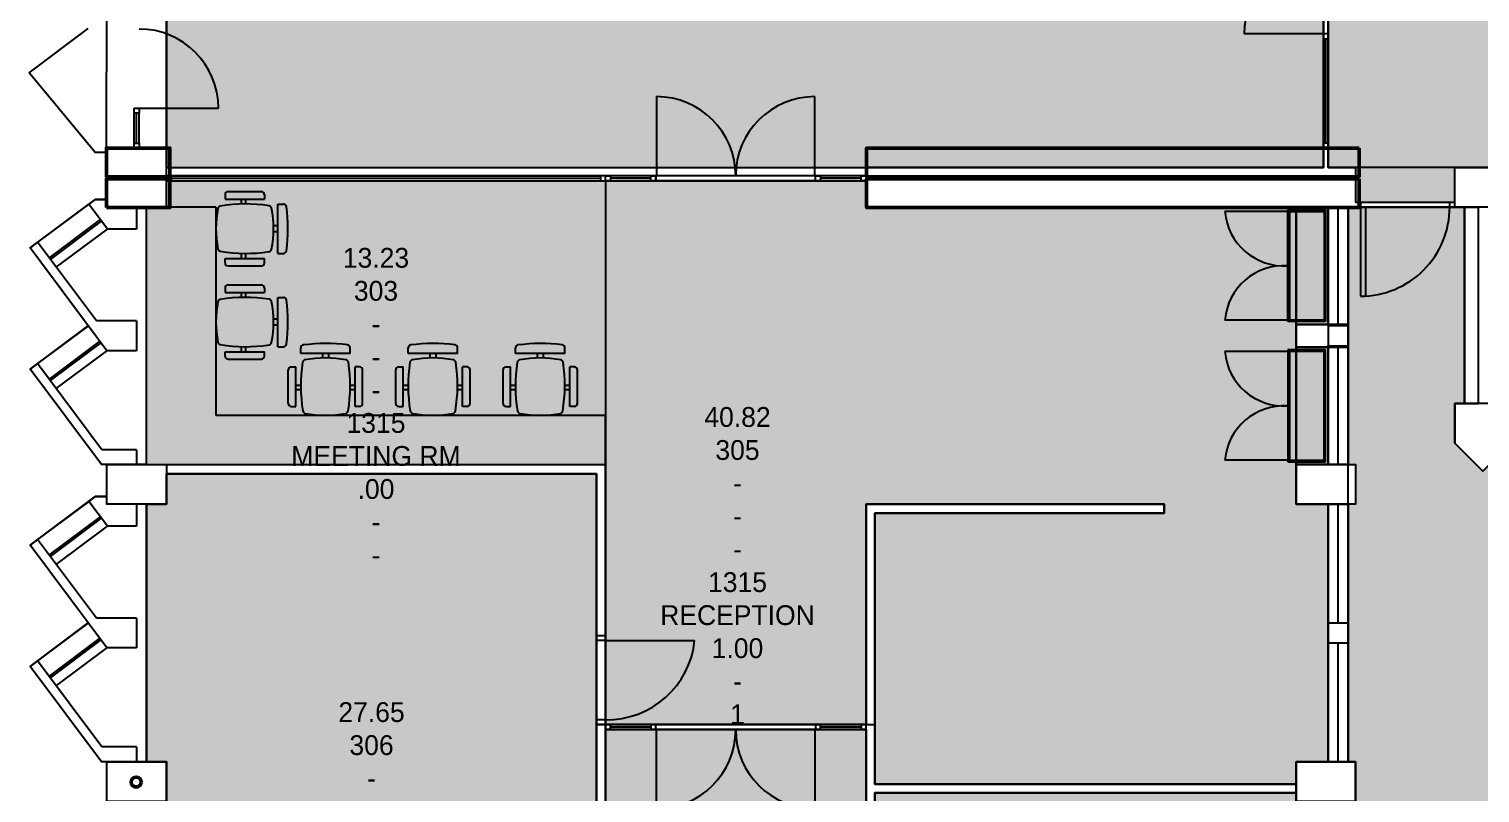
# Model space of a CAD drawing. Header units: millimetres. Extents: x -48614 to 110435, y -11020 to 74943.
# Drawn here: x -48614 to -33973, y 30666 to 38378 of the extents above; entities that cross this region are included whole.
import ezdxf

# ---------------------------------------------------------------- set-up
doc = ezdxf.new("R2010")
doc.units = ezdxf.units.MM
for name, color, linetype in [('BRICK_WALLS_P4', 1, 'Continuous'), ('COLUMNS_P5', 5, 'Continuous'), ('DR', 8, 'Continuous'), ('FURNITURE', 40, 'Continuous'), ('GROS$', 1, 'Continuous'), ('HL-TMP', 7, 'Continuous'), ('RM$', 5, 'Continuous'), ('RM$TXT', 5, 'Continuous'), ('SHOPFITTING', 4, 'Continuous'), ('WA', 6, 'Continuous'), ('WA_EXT', 7, 'Continuous'), ('WN', 4, 'Continuous')]:
    doc.layers.add(name, color=color, linetype=linetype)

msp = doc.modelspace()

# ---------------------------------------------------------------- hatches: boundary and pattern name
at = {"layer": 'HL-TMP', "true_color": 0x666666}
h = msp.add_hatch(color=251, dxfattribs=at)
h.paths.add_polyline_path([(-42888, 12736), (-47228, 12736), (-47228, 12581), (-47428, 12581), (-47428, 9981), (-42888, 9981)], flags=0)
h.paths.add_polyline_path([(-42888, 9266), (-42888, 9871), (-47228, 9871), (-47228, 9581), (-47428, 9581), (-47428, 6981), (-47228, 6981), (-47228, 6831), (-42888, 6831)], flags=0)
h.paths.add_polyline_path([(-5258, 3071), (-8418, 3071), (-8418, -2874), (-5258, -2874)], flags=0)
h.paths.add_polyline_path([(6362, 3071), (3202, 3071), (3202, -2859), (6362, -2859)], flags=0)
h.paths.add_polyline_path([(31772, 9581), (31747, 9581), (30172, 9581), (24672, 9581), (24672, 7598), (24838, 7198), (25639, 6397), (26039, 6231), (30405, 6231), (30805, 6397), (31607, 7198), (31772, 7598)], flags=0)
h.paths.add_polyline_path([(31772, 43464), (31607, 43864), (30805, 44665), (30405, 44831), (26039, 44831), (25639, 44665), (24838, 43864), (24672, 43464), (24672, 41481), (26272, 41481), (31772, 41481)], flags=0)
h.paths.add_polyline_path([(-26728, 43464), (-26893, 43864), (-27695, 44665), (-28095, 44831), (-32461, 44831), (-32861, 44665), (-33662, 43864), (-33828, 43464), (-33828, 41081), (-32228, 41081), (-32228, 41481), (-26728, 41481)], flags=0)
h.paths.add_polyline_path([(-26728, 9581), (-33828, 9581), (-33828, 7598), (-33662, 7198), (-32861, 6397), (-32461, 6231), (-28095, 6231), (-27695, 6397), (-26893, 7198), (-26728, 7598)], flags=0)
h.paths.add_polyline_path([(79131, 39384), (73720, 42522), (73018, 41311), (72967, 41224), (74182, 40520), (74682, 40230), (74682, 36332), (72967, 35337), (73720, 34040), (79131, 37177), (79774, 38281)], flags=0)
h.paths.add_polyline_path([(-3017, 35830), (-7028, 35146), (-7028, 32215), (-2628, 31465), (-2628, 32864), (-5578, 33367), (-5578, 33995), (-2785, 34471)], flags=0)
h.paths.add_polyline_path([(4972, 35146), (572, 35896), (572, 34498), (3522, 33995), (3522, 33367), (730, 32891), (962, 31532), (4972, 32215)], flags=0)
h.paths.add_polyline_path([(-21428, 30826), (-17703, 30826), (-17703, 30736), (-17675, 30736), (-17675, 27736), (-14934, 27736), (-14928, 27736), (-14928, 27581), (-14673, 27581), (-14673, 24981), (-14928, 24981), (-14928, 24581), (-14673, 24581), (-14673, 21981), (-14928, 21981), (-14928, 21581), (-14673, 21581), (-14673, 18981), (-14928, 18981), (-14928, 18581), (-14673, 18581), (-14673, 15981), (-14928, 15981), (-14928, 15581), (-14673, 15581), (-14673, 12981), (-14928, 12981), (-14928, 12803), (-19273, 12803), (-19273, 12826), (-21428, 12826)], flags=0)
h.paths.add_polyline_path([(12562, 46981), (12172, 46981), (12172, 47581), (12562, 47581), (12562, 49351), (8647, 49351), (8647, 41191), (12272, 41191), (12272, 41681), (12562, 41681)], flags=0)
h.paths.add_polyline_path([(322, 3071), (-2378, 3071), (-2378, 841), (-2378, -1759), (-2378, -3054), (322, -3054), (322, -359)], flags=0)
h.paths.add_polyline_path([(18437, 53689), (18437, 54756), (18437, 55796), (18322, 55796), (17237, 55796), (17237, 51839), (18437, 51839)], flags=0)
h.paths.add_polyline_path([(35012, 45726), (33772, 45726), (33772, 45581), (33473, 45581), (33473, 42981), (33772, 42981), (33772, 42581), (33527, 42581), (33527, 41481), (33772, 41481), (33772, 41191), (36562, 41191), (36562, 43301), (35012, 43301)], flags=0)
h.paths.add_polyline_path([(-35553, 41081), (-38828, 41081), (-40278, 41081), (-40278, 42031), (-40278, 43133), (-40278, 44404), (-40278, 47416), (-40278, 50416), (-40278, 53416), (-40278, 54836), (-40228, 54836), (-40228, 59416), (-40228, 63266), (-40228, 65226), (-42828, 65226), (-42828, 64931), (-42828, 62416), (-42828, 54836), (-42778, 54836), (-42778, 41451), (-42778, 41226), (-47428, 41226), (-47428, 39981), (-47228, 39981), (-47228, 36981), (-35553, 36981)], flags=0)
h.paths.add_polyline_path([(-26553, 41081), (-26728, 41081), (-32228, 41081), (-33828, 41081), (-34228, 41081), (-35503, 41081), (-35503, 36981), (-35228, 36981), (-35228, 36631), (-34228, 36631), (-34228, 36981), (-33828, 36981), (-33828, 36691), (-30578, 36691), (-30578, 36981), (-29978, 36981), (-29978, 36691), (-29366, 36691), (-26728, 36691), (-26728, 36981), (-26553, 36981)], flags=0)
h.paths.add_polyline_path([(24447, 41081), (24272, 41081), (23172, 41081), (18437, 41081), (18437, 41081), (17237, 41081), (10222, 41081), (1917, 41081), (-3973, 41081), (-6973, 41081), (-14728, 41081), (-14728, 46981), (-14828, 46981), (-14828, 47581), (-14728, 47581), (-14728, 52981), (-14828, 52981), (-14828, 53581), (-14728, 53581), (-14728, 57581), (-23328, 57581), (-23328, 56196), (-24428, 56196), (-24828, 56196), (-24828, 41081), (-25228, 41081), (-26328, 41081), (-26503, 41081), (-26503, 36981), (-24628, 36981), (-24628, 36883), (-16857, 36883), (-16857, 30826), (-16403, 30826), (-16403, 30736), (-17585, 30736), (-17585, 27916), (-17585, 27826), (-14928, 27826), (-14928, 27981), (-14328, 27981), (-14328, 30581), (-14928, 30581), (-14928, 30981), (-14328, 30981), (-14328, 33581), (-14928, 33581), (-14928, 33981), (-14328, 33981), (-14328, 36581), (-14928, 36581), (-14928, 36981), (-14728, 36981), (-14728, 37181), (-14328, 37181), (-14328, 36581), (-11728, 36581), (-11728, 37181), (-11328, 37181), (-11328, 36581), (-8728, 36581), (-8728, 37181), (-8328, 37181), (-8328, 36931), (-8150, 36931), (-8000, 36696), (-6057, 36696), (-5907, 36931), (-5728, 36931), (-5728, 37181), (-5328, 37181), (-5328, 36931), (-5150, 36931), (-5000, 36696), (-3057, 36696), (-2907, 36931), (-2728, 36931), (-2728, 37181), (-2328, 37181), (272, 37181), (672, 37181), (672, 36931), (852, 36931), (1002, 36696), (2945, 36696), (3095, 36931), (3272, 36931), (3272, 37181), (3672, 37181), (3672, 36931), (3852, 36931), (4002, 36696), (5945, 36696), (6095, 36931), (6272, 36931), (6272, 37181), (12272, 37181), (12672, 37181), (12672, 36981), (12872, 36981), (12872, 33836), (15532, 33836), (16377, 33836), (16377, 36981), (24447, 36981)], flags=0)
h.paths.add_polyline_path([(18437, 51557), (18437, 51749), (17237, 51749), (17237, 51731), (16637, 51731), (16637, 48231), (17237, 48231), (17237, 43683), (17237, 43683), (17237, 41081), (18437, 41081), (18437, 41680), (18437, 47456)], flags=0)
h.paths.add_polyline_path([(45417, 39581), (45172, 39581), (45172, 39726), (40672, 39726), (40672, 41081), (38172, 41081), (38062, 41081), (33772, 41081), (33172, 41081), (31772, 41081), (30172, 41081), (26272, 41081), (24497, 41081), (24497, 36981), (24672, 36981), (24672, 36691), (27922, 36691), (27922, 36981), (28522, 36981), (28522, 36691), (30734, 36691), (31772, 36691), (31772, 36981), (32172, 36981), (32172, 36836), (33172, 36836), (33172, 36981), (38172, 36981), (43472, 36981), (45172, 36981), (45172, 37431), (45417, 37431)], flags=0)
h.paths.add_polyline_path([(40672, 62416), (40672, 65226), (40225, 65226), (38172, 65226), (38172, 63616), (38172, 60616), (38172, 57616), (38172, 54616), (38172, 45254), (38172, 43983), (38172, 42481), (38172, 41191), (40672, 41191), (40672, 41416), (40672, 44416), (40672, 47416), (40672, 50416), (40672, 56416), (40672, 59416)], flags=0)
h.paths.add_polyline_path([(57087, 42327), (57087, 42377), (55725, 42377), (55725, 42327), (55725, 40877), (57087, 40877)], flags=0)
h.paths.add_polyline_path([(57087, 35685), (55725, 35685), (55725, 35635), (55725, 34185), (57087, 34185)], flags=0)
h.paths.add_polyline_path([(40672, 11416), (40672, 29416), (40672, 32446), (40672, 36871), (38172, 36871), (38172, 36346), (38172, 33646), (38172, 27616), (38172, 21616), (38172, 18616), (38172, 15616), (38172, 12581), (32172, 12581), (32037, 12581), (32037, 12509), (32037, 10061), (32037, 9981), (32172, 9981), (38172, 9981), (38172, 6188), (38172, 836), (38997, 836), (40672, 836)], flags=0)
h.paths.add_polyline_path([(22772, 9931), (21852, 9931), (21852, 9561), (21672, 9561), (21672, 9381), (21492, 9381), (21492, 8561), (22772, 8561)], flags=0)
h.paths.add_polyline_path([(17102, 4031), (16122, 4031), (16122, 3196), (17102, 3196)], flags=0)
h.paths.add_polyline_path([(-26553, 12581), (-26728, 12581), (-26728, 12581), (-26728, 12581), (-28493, 12581), (-29110, 13198), (-30245, 13198), (-30245, 13198), (-31445, 13198), (-32063, 12581), (-32836, 12581), (-33698, 12581), (-35503, 12581), (-35503, 9981), (-35178, 9981), (-35178, 9981), (-33828, 9981), (-26553, 9981)], flags=0)
h.paths.add_polyline_path([(-34048, 15698), (-35228, 15698), (-35228, 15581), (-35303, 15581), (-35303, 14166), (-35303, 12981), (-34048, 12981)], flags=0)
h.paths.add_polyline_path([(-40168, 29107), (-40168, 31306), (-42798, 31306), (-42798, 28747), (-42798, 25881), (-42798, 23396), (-42798, 21710), (-42798, 18889), (-42288, 18889), (-42288, 16231), (-42288, 12794), (-40168, 12794), (-40168, 12826), (-40168, 15891), (-38714, 15891), (-38714, 16791), (-38935, 16791), (-40168, 16791), (-40168, 20788)], flags=0)
h.paths.add_polyline_path([(4694, -4072), (3582, -4072), (3582, -5174), (4693, -5174)], flags=0)
h.paths.add_polyline_path([(31852, 12581), (31747, 12581), (31747, 12756), (30117, 12756), (30117, 12581), (30007, 12581), (29626, 12984), (29314, 13315), (29232, 13401), (27332, 13401), (27212, 13401), (26819, 12984), (26437, 12581), (26327, 12581), (26327, 12756), (24697, 12756), (24697, 12581), (24537, 12581), (24537, 9981), (24697, 9981), (30172, 9981), (30172, 9581), (31747, 9581), (31747, 9981), (31852, 9981)], flags=0)
h.paths.add_polyline_path([(42572, 73381), (42372, 73381), (42372, 74331), (38172, 74331), (38172, 65336), (40225, 65336), (40772, 65336), (40772, 65631), (41172, 65631), (41172, 65331), (42322, 65331), (42322, 66281), (42522, 66281), (42522, 67281), (42372, 67281), (42372, 67881), (42522, 67881), (42522, 71781), (42372, 71781), (42372, 72037), (39851, 72037), (39851, 70504), (40788, 70504), (40788, 70474), (40788, 67281), (39826, 67281), (39826, 71615), (39827, 72062), (42372, 72062), (42372, 72381), (42572, 72381)], flags=0)
h.paths.add_polyline_path([(22572, 26446), (21487, 26446), (21487, 25512), (21487, 25476), (22572, 25476)], flags=0)
h.paths.add_polyline_path([(-37518, 16791), (-38624, 16791), (-38624, 15891), (-37518, 15891)], flags=0)
h.paths.add_polyline_path([(-2583, -3094), (-5038, -3094), (-5038, -4759), (-5038, -5209), (-4188, -5209), (-2583, -5209)], flags=0)
h.paths.add_polyline_path([(-25128, 18581), (-25228, 18581), (-25228, 18698), (-26508, 18698), (-26508, 17679), (-26466, 17637), (-26466, 17285), (-26508, 17285), (-26508, 15863), (-25868, 15863), (-25228, 15863), (-25228, 15981), (-25128, 15981)], flags=0)
at = {"layer": 'HL-TMP', "true_color": 0xffcc00}
h = msp.add_hatch(color=40, dxfattribs=at)
h.paths.add_polyline_path([(38062, 33646), (38062, 33726), (33772, 33726), (33772, 33581), (33447, 33581), (33447, 30981), (33772, 30981), (33772, 30836), (38062, 30836)], flags=0)
h.paths.add_polyline_path([(-44128, 3331), (-44128, 5171), (-47428, 5171), (-47428, 3981), (-47228, 3981), (-47228, 3581), (-47428, 3581), (-47428, 981), (-47228, 981), (-47228, 836), (-44128, 836)], flags=0)
h.paths.add_polyline_path([(-35923, 29981), (-35503, 29981), (-35503, 30581), (-35828, 30581), (-35828, 30666), (-40078, 30666), (-40078, 21896), (-35828, 21896), (-35828, 21981), (-35503, 21981), (-35503, 22581), (-35923, 22581)], flags=0)
h.paths.add_polyline_path([(-42938, 64931), (-46228, 64931), (-46228, 65331), (-46346, 65331), (-47488, 65331), (-47527, 65291), (-47527, 63981), (-47228, 63981), (-47228, 63581), (-47428, 63581), (-47428, 60981), (-47228, 60981), (-47228, 60581), (-47428, 60581), (-47428, 57981), (-47228, 57981), (-47228, 57581), (-47428, 57581), (-47428, 56416), (-42938, 56416)], flags=0)
h.paths.add_polyline_path([(-17677, 9236), (-17063, 9236), (-17063, 9466), (-14878, 9466), (-14878, 9386), (-14728, 9386), (-14728, 9236), (-14418, 9236), (-14418, 3196), (-17677, 3196), (-17677, 4516), (-17677, 7386)], flags=0)
at = {"layer": 'HL-TMP'}
h = msp.add_hatch(color=7, dxfattribs=at)
h.paths.add_polyline_path([(-42888, 33888), (-47228, 33888), (-47228, 33581), (-47428, 33581), (-47428, 30981), (-47228, 30981), (-47228, 30581), (-47428, 30581), (-47428, 27981), (-47228, 27981), (-47228, 27756), (-42888, 27756), (-42888, 28747)], flags=0)
h.paths.add_polyline_path([(38062, 57616), (35807, 57616), (35807, 59226), (33572, 59226), (33572, 57981), (33772, 57981), (33772, 57581), (33572, 57581), (33572, 54981), (33772, 54981), (33772, 54836), (38062, 54836)], flags=0)
h.paths.add_polyline_path([(-30333, 18671), (-31969, 18671), (-31969, 17879), (-30333, 17879)], flags=0)
h.paths.add_polyline_path([(-30333, 17830), (-31969, 17830), (-31969, 17038), (-30333, 17038)], flags=0)
h.paths.add_polyline_path([(-30333, 16988), (-31969, 16988), (-31969, 16196), (-30333, 16196)], flags=0)
h.paths.add_polyline_path([(36562, 44101), (35062, 44101), (35062, 43351), (36562, 43351)], flags=0)
h.paths.add_polyline_path([(36562, 44901), (35062, 44901), (35062, 44151), (36562, 44151)], flags=0)
h.paths.add_polyline_path([(36562, 45726), (35062, 45726), (35062, 44951), (36562, 44951)], flags=0)
h.paths.add_polyline_path([(-33828, 12801), (-33828, 15286), (-33015, 15286), (-33015, 15396), (-33828, 15396), (-33829, 17285), (-33653, 17698), (-32852, 18500), (-32439, 18671), (-32048, 18671), (-32048, 15396), (-33015, 15396), (-33015, 15308), (-32138, 15308), (-32138, 15286), (-31902, 15286), (-31902, 13336), (-32173, 13066), (-32173, 12823), (-32173, 12801), (-33746, 12801)], flags=0)
h.paths.add_polyline_path([(-28587, 16144), (-30223, 16146), (-30223, 15396), (-28587, 15396)], flags=0)
h.paths.add_polyline_path([(-28587, 16988), (-30223, 16988), (-30223, 16196), (-28587, 16196)], flags=0)
h.paths.add_polyline_path([(-28587, 17830), (-30223, 17829), (-30223, 17038), (-28587, 17038)], flags=0)
h.paths.add_polyline_path([(-28587, 18671), (-30223, 18671), (-30223, 17879), (-28587, 17879)], flags=0)
h.paths.add_polyline_path([(-37218, 43301), (-38718, 43301), (-38718, 42551), (-37218, 42551)], flags=0)
h.paths.add_polyline_path([(-37218, 44101), (-38718, 44101), (-38718, 43351), (-37218, 43351)], flags=0)
h.paths.add_polyline_path([(-37218, 44901), (-38718, 44901), (-38718, 44151), (-37218, 44151)], flags=0)
h.paths.add_polyline_path([(-37218, 45726), (-38718, 45726), (-38718, 44951), (-37218, 44951)], flags=0)
h.paths.add_polyline_path([(-28508, 18671), (-28117, 18671), (-27700, 18503), (-26902, 17698), (-26727, 17285), (-26728, 17285), (-26728, 15396), (-27735, 15396), (-27735, 15286), (-26728, 15286), (-26728, 12801), (-28383, 12801), (-28383, 13066), (-28653, 13336), (-29132, 13816), (-29338, 13816), (-29338, 15286), (-27735, 15286), (-27735, 15396), (-28508, 15396)], flags=0)
h.paths.add_polyline_path([(-35528, 45581), (-35828, 45581), (-35828, 45726), (-37168, 45726), (-37168, 42551), (-37168, 42501), (-38718, 42501), (-38718, 41191), (-35828, 41191), (-35828, 41481), (-35228, 41481), (-35228, 41191), (-34228, 41191), (-34228, 41481), (-34128, 41481), (-34128, 42581), (-35828, 42581), (-35828, 42981), (-35528, 42981)], flags=0)
at = {"layer": 'HL-TMP', "true_color": 0xff3366}
h = msp.add_hatch(color=230, dxfattribs=at)
h.paths.add_polyline_path([(38062, 45254), (38062, 45726), (36672, 45726), (36672, 44336), (38062, 44336)], flags=0)
h.paths.add_polyline_path([(38062, 36346), (38062, 36581), (33447, 36581), (33447, 33981), (33772, 33981), (33772, 33836), (38062, 33836)], flags=0)
h.paths.add_polyline_path([(3362, -3094), (2982, -3094), (2982, -2614), (542, -2614), (542, -3094), (-2473, -3094), (-2473, -9509), (3362, -9509), (3362, -4072)], flags=0)
h.paths.add_polyline_path([(-40168, 48726), (-37921, 48726), (-37921, 47108), (-38953, 47108), (-38953, 45836), (-40168, 45836)], flags=0)
h.paths.add_polyline_path([(-29403, 32931), (-32461, 32931), (-32461, 32831), (-32861, 32831), (-33143, 33114), (-33073, 33184), (-33874, 33986), (-33945, 33915), (-34228, 34198), (-34228, 34598), (-34128, 34598), (-34128, 36581), (-35303, 36581), (-35303, 33981), (-35228, 33981), (-35228, 33581), (-35303, 33581), (-35303, 30981), (-35228, 30981), (-35228, 30581), (-35303, 30581), (-35303, 27981), (-35228, 27981), (-35228, 27891), (-35213, 27891), (-31578, 27891), (-31578, 27891), (-30881, 27891), (-30260, 29198), (-29833, 30581), (-29858, 30581), (-29840, 30691), (-29635, 30691), (-29627, 30748), (-29474, 31710), (-29463, 31809)], flags=0)
h.paths.add_polyline_path([(22772, 56361), (21461, 56361), (21461, 57581), (18527, 57581), (18527, 54756), (22772, 54756)], flags=0)
h.paths.add_polyline_path([(9952, 57581), (6972, 57581), (6972, 54891), (7932, 54891), (9952, 54891)], flags=0)
at = {"layer": 'HL-TMP', "true_color": 0xcccc66}
msp.add_hatch(color=53, dxfattribs=at).paths.add_polyline_path([(-47228, 36846), (-42798, 36846), (-42798, 33978), (-47428, 33978), (-47428, 36581), (-47228, 36581)], flags=16)
at = {"layer": 'HL-TMP', "true_color": 0xff9900}
h = msp.add_hatch(color=30, dxfattribs=at)
h.paths.add_polyline_path([(-35528, 6581), (-35828, 6581), (-35828, 6981), (-35528, 6981), (-35528, 8081), (-35828, 8081), (-35828, 9871), (-42380, 9871), (-42778, 9871), (-42778, 9266), (-42778, 5491), (-42580, 5491), (-40168, 5491), (-40168, 3836), (-35828, 3836), (-35828, 3981), (-35528, 3981)], flags=0)
h.paths.add_polyline_path([(-35503, 35166), (-35828, 35166), (-35828, 35396), (-35503, 35396), (-35503, 36581), (-40168, 36581), (-40168, 36846), (-42798, 36846), (-42798, 33978), (-42798, 33978), (-42798, 33978), (-42798, 31356), (-40168, 31356), (-40168, 33581), (-37159, 33581), (-37159, 33491), (-40078, 33491), (-40078, 30756), (-35828, 30756), (-35828, 30981), (-35503, 30981), (-35503, 33581), (-35828, 33581), (-35828, 33981), (-35503, 33981)], flags=0)
h.paths.add_polyline_path([(-24628, 36849), (-16895, 36849), (-16895, 31269), (-16895, 30826), (-21428, 30826), (-24628, 30826), (-24628, 30981), (-24903, 30981), (-24903, 33581), (-24628, 33581), (-24628, 33981), (-24928, 33981), (-24928, 36581), (-24628, 36581)], flags=0)

# ---------------------------------------------------------------- linework, layer by layer
at = {"layer": 'BRICK_WALLS_P4', "linetype": 'Continuous'}
for p, q in [((-34128, 34598), (-34128, 36581)), ((-34128, 36581), (-33988, 36581)), ((-33988, 34598), (-33988, 36581)), ((-34128, 34598), (-33988, 34598))]:
    msp.add_line(p, q, dxfattribs=at)
at = {"layer": 'COLUMNS_P5', "linetype": 'Continuous', "lineweight": 50}
for points in [[(-47833, 36886), (-47833, 37176), (-47193, 37176), (-47193, 36886), (-47833, 36886)], [(-47833, 36576), (-47833, 36866), (-47193, 36866), (-47193, 36576), (-47833, 36576)]]:
    msp.add_lwpolyline(points, close=True, dxfattribs=at)
for points in [[(-35193, 37176), (-40163, 37176), (-40163, 36886), (-35193, 36886), (-35193, 37176)], [(-35193, 36866), (-40163, 36866), (-40163, 36576), (-35193, 36576), (-35193, 36866)]]:
    msp.add_lwpolyline(points, dxfattribs=at)
at = {"layer": 'COLUMNS_P5', "linetype": 'Continuous', "lineweight": -3}
msp.add_lwpolyline([(-34228, 36581), (-34228, 36981), (-33828, 36981), (-33828, 36581), (-34228, 36581)], dxfattribs=at)
for points in [[(-35303, 35166), (-35303, 35396), (-35828, 35396), (-35828, 35166)], [(-33828, 34598), (-34228, 34598), (-34228, 34198), (-33945, 33915), (-33662, 34198)], [(-47228, 33981), (-47228, 33581), (-47828, 33581), (-47828, 33981)], [(-35828, 33581), (-35828, 33981), (-35228, 33981), (-35228, 33581)], [(-47828, 30981), (-47228, 30981), (-47228, 30581), (-47828, 30581)], [(-35228, 30581), (-35828, 30581), (-35828, 30981), (-35228, 30981)]]:
    msp.add_lwpolyline(points, close=True, dxfattribs=at)
at = {"layer": 'COLUMNS_P5', "linetype": 'Continuous', "lineweight": 50}
msp.add_circle((-47533, 30776), 50, dxfattribs=at)
at = {"layer": 'DR', "linetype": 'Continuous'}
for p, q in [((-47833, 37176), (-47828, 39581)), ((-35553, 38328), (-36353, 38328)), ((-35503, 38328), (-35553, 38328)), ((-35553, 38328), (-35553, 38278)), ((-35553, 38278), (-35503, 38278)), ((-35503, 38278), (-35503, 38328)), ((-47553, 37528), (-47553, 37578)), ((-47553, 37578), (-47503, 37578)), ((-47503, 37528), (-47553, 37528)), ((-47503, 37578), (-46703, 37578)), ((-47503, 37578), (-47503, 37528)), ((-47553, 37176), (-47553, 37226)), ((-47553, 37226), (-47503, 37226)), ((-47503, 37226), (-47503, 37176)), ((-35553, 37226), (-35553, 37176)), ((-35503, 37226), (-35553, 37226)), ((-35503, 37176), (-35503, 37226)), ((-47503, 37176), (-47553, 37176)), ((-35553, 37176), (-35503, 37176)), ((-35178, 36631), (-35178, 35681)), ((-34278, 36631), (-34228, 36631)), ((-35128, 36581), (-35128, 35682))]:
    msp.add_line(p, q, dxfattribs=at)
at = {"layer": 'DR'}
for p, q in [((-42283, 37696), (-42283, 36896)), ((-40683, 36896), (-40683, 37696)), ((-35896, 36536), (-36546, 36536)), ((-35896, 35440), (-36546, 35440)), ((-35896, 35122), (-36546, 35122)), ((-35896, 34025), (-36546, 34025)), ((-42888, 32206), (-42888, 32256)), ((-42798, 32256), (-42798, 32206)), ((-42798, 32206), (-42888, 32206)), ((-42798, 32206), (-41898, 32206)), ((-42888, 31406), (-42888, 31356)), ((-42798, 31406), (-42888, 31406)), ((-42798, 31356), (-42798, 31406)), ((-42798, 31356), (-42798, 31306)), ((-42748, 31356), (-42798, 31356)), ((-42338, 31356), (-42748, 31356)), ((-42748, 31306), (-42748, 31356)), ((-42288, 31356), (-42338, 31356)), ((-42338, 31356), (-42338, 31306)), ((-42288, 31306), (-42288, 31356)), ((-40628, 31356), (-40678, 31356)), ((-40678, 31356), (-40678, 31306)), ((-40218, 31356), (-40628, 31356)), ((-40628, 31306), (-40628, 31356)), ((-40218, 31356), (-40218, 31306)), ((-40168, 31356), (-40218, 31356)), ((-40168, 31306), (-40168, 31356)), ((-42798, 31306), (-42748, 31306)), ((-42338, 31331), (-42748, 31331)), ((-42338, 31306), (-42748, 31306)), ((-42338, 31306), (-42288, 31306)), ((-42283, 30506), (-42283, 31306)), ((-40683, 31306), (-40683, 30506)), ((-40678, 31306), (-40628, 31306)), ((-40218, 31331), (-40628, 31331)), ((-40218, 31306), (-40628, 31306)), ((-40218, 31306), (-40168, 31306))]:
    msp.add_line(p, q, dxfattribs=at)
at = {"layer": 'DR', "linetype": 'Continuous'}
for centre, radius, start, end in [((-35553, 38328), 800, 90, 180), ((-47503, 37578), 800, 0, 90), ((-35178, 36581), 900, 270, 0.0005)]:
    msp.add_arc(centre, radius, start, end, dxfattribs=at)
at = {"layer": 'DR'}
for centre, radius, start, end in [((-42283, 36896), 800, 0, 90), ((-40683, 36896), 800, 90, 180), ((-35951, 36584), 597, 184.6005, 273.7014), ((-35951, 35392), 597, 86.2986, 175.3995), ((-35951, 35170), 597, 184.6005, 273.7014), ((-35951, 33977), 597, 86.2986, 175.3995), ((-42784, 32296), 891, 269.1041, 354.1633), ((-42283, 31306), 800, 270, 0), ((-40683, 31306), 800, 180, 270)]:
    msp.add_arc(centre, radius, start, end, dxfattribs=at)
at = {"layer": 'FURNITURE'}
for p, q in [((-46636, 36707), (-46636, 36661)), ((-46636, 36661), (-46239, 36661)), ((-46606, 36737), (-46269, 36737)), ((-46471, 36611), (-46471, 36661)), ((-46427, 36611), (-46427, 36661)), ((-46239, 36707), (-46239, 36661)), ((-46103, 36611), (-46047, 36611)), ((-46103, 36113), (-46103, 36611)), ((-46728, 36581), (-47228, 36581)), ((-46728, 36581), (-46728, 34478)), ((-46103, 36392), (-46147, 36392)), ((-46103, 36332), (-46147, 36332)), ((-46636, 36063), (-46239, 36063)), ((-46636, 36017), (-46636, 36063)), ((-46471, 36063), (-46471, 36114)), ((-46427, 36063), (-46427, 36113)), ((-46239, 36017), (-46239, 36063)), ((-46103, 36113), (-46046, 36113)), ((-46606, 35987), (-46269, 35987)), ((-46636, 35765), (-46636, 35719)), ((-46606, 35795), (-46269, 35795)), ((-46239, 35765), (-46239, 35719)), ((-46636, 35719), (-46239, 35719)), ((-46471, 35668), (-46471, 35719)), ((-46427, 35669), (-46427, 35719)), ((-46103, 35171), (-46103, 35669)), ((-46103, 35669), (-46047, 35669)), ((-46103, 35450), (-46147, 35450)), ((-46103, 35390), (-46147, 35390)), ((-46471, 35121), (-46471, 35171)), ((-46427, 35121), (-46427, 35171)), ((-46103, 35171), (-46046, 35171)), ((-45872, 35103), (-45872, 35159)), ((-45374, 35103), (-45374, 35159)), ((-44788, 35103), (-44788, 35159)), ((-44290, 35103), (-44290, 35159)), ((-43705, 35103), (-43705, 35159)), ((-43207, 35103), (-43207, 35159)), ((-46636, 35075), (-46636, 35121)), ((-46636, 35121), (-46239, 35121)), ((-46606, 35045), (-46269, 35045)), ((-46239, 35075), (-46239, 35121)), ((-45374, 35103), (-45872, 35103)), ((-45653, 35103), (-45653, 35058)), ((-45593, 35103), (-45593, 35058)), ((-44290, 35103), (-44788, 35103)), ((-44569, 35103), (-44569, 35058)), ((-44509, 35103), (-44509, 35058)), ((-43207, 35103), (-43705, 35103)), ((-43486, 35103), (-43486, 35058)), ((-43426, 35103), (-43426, 35058)), ((-45998, 34599), (-45998, 34937)), ((-45968, 34967), (-45922, 34967)), ((-45922, 34569), (-45922, 34967)), ((-45278, 34967), (-45324, 34967)), ((-45324, 34569), (-45324, 34967)), ((-45248, 34599), (-45248, 34937)), ((-44914, 34599), (-44914, 34937)), ((-44884, 34967), (-44838, 34967)), ((-44838, 34569), (-44838, 34967)), ((-44194, 34967), (-44240, 34967)), ((-44240, 34569), (-44240, 34967)), ((-44164, 34599), (-44164, 34937)), ((-43831, 34599), (-43831, 34937)), ((-43801, 34967), (-43755, 34967)), ((-43755, 34569), (-43755, 34967)), ((-43157, 34569), (-43157, 34967)), ((-43111, 34967), (-43157, 34967)), ((-43081, 34599), (-43081, 34937)), ((-45872, 34778), (-45922, 34778)), ((-45871, 34735), (-45922, 34735)), ((-45324, 34735), (-45374, 34735)), ((-45324, 34778), (-45373, 34778)), ((-44789, 34778), (-44838, 34778)), ((-44788, 34735), (-44838, 34735)), ((-44240, 34735), (-44291, 34735)), ((-44240, 34778), (-44290, 34778)), ((-43705, 34778), (-43755, 34778)), ((-43705, 34735), (-43755, 34735)), ((-43157, 34735), (-43208, 34735)), ((-43157, 34778), (-43207, 34778)), ((-45968, 34569), (-45922, 34569)), ((-45278, 34569), (-45324, 34569)), ((-44884, 34569), (-44838, 34569)), ((-44194, 34569), (-44240, 34569)), ((-43801, 34569), (-43755, 34569)), ((-43111, 34569), (-43157, 34569)), ((-42798, 34478), (-46728, 34478)), ((-42798, 33978), (-42798, 34478))]:
    msp.add_line(p, q, dxfattribs=at)
for centre, radius, start, end in [((-46427, 35043), 1569, 81.4076, 99.433), ((-46606, 36707), 30, 90, 180), ((-46269, 36707), 30, 0, 90), ((-46047, 36581), 30, 7.3412, 90), ((-45650, 36362), 1078, 169.0935, 190.9065), ((-46679, 36561), 30, 99.433, 169.0935), ((-46197, 36564), 30, 11.1034, 81.4076), ((-47225, 36362), 1078, 348.8966, 11.1034), ((-47771, 36359), 1769, 352.8676, 7.3412), ((-46679, 36164), 30, 190.9065, 260.567), ((-46427, 37682), 1569, 260.567, 278.5924), ((-46197, 36160), 30, 278.5924, 348.8966), ((-46046, 36143), 30, 270, 352.8676), ((-46606, 36017), 30, 180, 270), ((-46269, 36017), 30, 270, 0), ((-46606, 35765), 30, 90, 180), ((-46269, 35765), 30, 0, 90), ((-45650, 35420), 1078, 169.0935, 190.9065), ((-46679, 35618), 30, 99.433, 169.0935), ((-46427, 34100), 1569, 81.4076, 99.433), ((-46197, 35622), 30, 11.1034, 81.4076), ((-47225, 35420), 1078, 348.8966, 11.1034), ((-46047, 35639), 30, 7.3412, 90), ((-47771, 35417), 1769, 352.8676, 7.3412), ((-46679, 35222), 30, 190.9065, 260.567), ((-46427, 36740), 1569, 260.567, 278.5924), ((-46197, 35218), 30, 278.5924, 348.8966), ((-46046, 35201), 30, 270, 352.8676), ((-45842, 35159), 30, 97.3412, 180), ((-45619, 33434), 1769, 82.8676, 97.3412), ((-45404, 35159), 30, 0, 82.8676), ((-44758, 35159), 30, 97.3412, 180), ((-44536, 33434), 1769, 82.8676, 97.3412), ((-44320, 35159), 30, 0, 82.8676), ((-43675, 35159), 30, 97.3412, 180), ((-43453, 33434), 1769, 82.8676, 97.3412), ((-43237, 35159), 30, 0, 82.8676), ((-46606, 35075), 30, 180, 270), ((-46269, 35075), 30, 270, 0), ((-44303, 34779), 1569, 171.4076, 189.433), ((-45824, 35009), 30, 101.1034, 171.4076), ((-45623, 33980), 1078, 78.8966, 101.1034), ((-45421, 35009), 30, 8.5924, 78.8966), ((-46942, 34779), 1569, 350.567, 8.5924), ((-43220, 34779), 1569, 171.4076, 189.433), ((-44741, 35009), 30, 101.1034, 171.4076), ((-44539, 33980), 1078, 78.8966, 101.1034), ((-44338, 35009), 30, 8.5924, 78.8966), ((-45859, 34779), 1569, 350.567, 8.5924), ((-42137, 34779), 1569, 171.4076, 189.433), ((-43658, 35009), 30, 101.1034, 171.4076), ((-43456, 33980), 1078, 78.8966, 101.1034), ((-43254, 35009), 30, 8.5924, 78.8966), ((-44776, 34779), 1569, 350.567, 8.5924), ((-45968, 34937), 30, 90, 180), ((-45278, 34937), 30, 0, 90), ((-44884, 34937), 30, 90, 180), ((-44194, 34937), 30, 0, 90), ((-43801, 34937), 30, 90, 180), ((-43111, 34937), 30, 0, 90), ((-45968, 34599), 30, 180, 270), ((-45278, 34599), 30, 270, 0), ((-44884, 34599), 30, 180, 270), ((-44194, 34599), 30, 270, 0), ((-43801, 34599), 30, 180, 270), ((-43111, 34599), 30, 270, 0), ((-45821, 34527), 30, 189.433, 259.0935), ((-45623, 35556), 1078, 259.0935, 280.9065), ((-45424, 34527), 30, 280.9065, 350.567), ((-44738, 34527), 30, 189.433, 259.0935), ((-44539, 35556), 1078, 259.0935, 280.9065), ((-44341, 34527), 30, 280.9065, 350.567), ((-43655, 34527), 30, 189.433, 259.0935), ((-43456, 35556), 1078, 259.0935, 280.9065), ((-43258, 34527), 30, 280.9065, 350.567)]:
    msp.add_arc(centre, radius, start, end, dxfattribs=at)
at = {"layer": 'GROS$'}
for points in [[(-35553, 41081), (-35553, 36981), (-40168, 36981), (-40168, 36896), (-42288, 36896), (-42288, 36846), (-40168, 36846), (-40168, 36600), (-40168, 36581), (-35503, 36581), (-35503, 35396), (-35828, 35396), (-35828, 36581), (-35828, 35166), (-35503, 35166), (-35503, 33981), (-35828, 33981), (-35828, 35166), (-35828, 33581), (-35503, 33581), (-35503, 30981), (-35828, 30981), (-35828, 30836), (-35828, 30756), (-40078, 30756), (-40078, 33491), (-37159, 33491), (-37159, 33581), (-40168, 33581), (-40168, 31356), (-42798, 31356), (-42798, 31306), (-40168, 31306), (-40168, 30007)], [(-33828, 36981), (-34228, 36981), (-35503, 36981), (-35503, 41081)], [(-47228, 30581), (-47228, 30981), (-47428, 30981), (-47428, 33581), (-47228, 33581), (-47228, 33888), (-42888, 33888), (-42888, 31356), (-42798, 31356), (-42798, 33978), (-47428, 33978), (-47428, 36581), (-47228, 36581), (-47228, 36846), (-42288, 36846), (-42288, 36896), (-47228, 36896), (-47228, 39981)], [(-32428, 27891), (-35228, 27891), (-35228, 27981), (-35303, 27981), (-35303, 30581), (-35228, 30581), (-35228, 30981), (-35303, 30981), (-35303, 36581), (-34128, 36581), (-34128, 34598), (-34228, 34598), (-34228, 34198), (-33945, 33915)], [(-42798, 24981), (-42798, 31356), (-42888, 31356), (-42888, 27756)], [(-40078, 30007), (-40078, 30666), (-35828, 30666), (-35828, 30581)]]:
    msp.add_lwpolyline(points, dxfattribs=at)
at = {"layer": 'GROS$', "linetype": 'Continuous', "flags": 128}
msp.add_lwpolyline([(-47828, 30658), (-47828, 30981), (-47883, 30981), (-48603, 31944), (-48016, 32383), (-48603, 33168), (-47947, 33658), (-47828, 33658), (-47828, 33981), (-47883, 33981), (-48603, 34944), (-48016, 35383), (-48603, 36168), (-47947, 36658), (-47828, 36658), (-47828, 37131), (-47947, 37131), (-48614, 37936), (-48016, 38383)], dxfattribs=at)
at = {"layer": 'RM$'}
for points in [[(-47228, 39981), (-47228, 36981), (-35553, 36981), (-35553, 41081)], [(-33945, 33915), (-34228, 34198), (-34228, 34598), (-34128, 34598), (-34128, 36581), (-35303, 36581), (-35303, 33981), (-35228, 33981), (-35228, 33581), (-35303, 33581), (-35303, 30981), (-35228, 30981), (-35228, 30581), (-35303, 30581), (-35303, 27981), (-35228, 27981), (-35228, 27891), (-35213, 27891), (-31578, 27891)]]:
    msp.add_lwpolyline(points, dxfattribs=at)
for points in [[(-26553, 41081), (-26728, 41081), (-32228, 41081), (-33828, 41081), (-34228, 41081), (-35503, 41081), (-35503, 36981), (-35228, 36981), (-35228, 36631), (-34228, 36631), (-34228, 36981), (-33828, 36981), (-33828, 36691), (-30578, 36691), (-30578, 36981), (-29978, 36981), (-29978, 36691), (-29366, 36691), (-26728, 36691), (-26728, 36981), (-26553, 36981)], [(-47228, 36846), (-42798, 36846), (-42798, 33978), (-47428, 33978), (-47428, 36581), (-47228, 36581)], [(-35503, 35166), (-35828, 35166), (-35828, 35396), (-35503, 35396), (-35503, 36581), (-40168, 36581), (-40168, 36846), (-42798, 36846), (-42798, 36846), (-42798, 36846), (-42798, 33978), (-42798, 33978), (-42798, 33978), (-42798, 33978), (-42798, 31356), (-40168, 31356), (-40168, 33581), (-37159, 33581), (-37159, 33491), (-40078, 33491), (-40078, 30756), (-35828, 30756), (-35828, 30981), (-35503, 30981), (-35503, 33581), (-35828, 33581), (-35828, 33981), (-35503, 33981)], [(-42888, 33888), (-47228, 33888), (-47228, 33581), (-47428, 33581), (-47428, 30981), (-47228, 30981), (-47228, 30581), (-47428, 30581), (-47428, 27981), (-47228, 27981), (-47228, 27756), (-42888, 27756), (-42888, 28747)], [(-40168, 29107), (-40168, 31306), (-42798, 31306), (-42798, 28747), (-42798, 25881), (-42798, 23396), (-42798, 21710), (-42798, 18889), (-42288, 18889), (-42288, 16231), (-42288, 12794), (-40168, 12794), (-40168, 12826), (-40168, 15891), (-38714, 15891), (-38714, 16791), (-38935, 16791), (-40168, 16791), (-40168, 20788)], [(-35923, 29981), (-35503, 29981), (-35503, 30581), (-35828, 30581), (-35828, 30666), (-40078, 30666), (-40078, 21896), (-35828, 21896), (-35828, 21981), (-35503, 21981), (-35503, 22581), (-35923, 22581)]]:
    msp.add_lwpolyline(points, close=True, dxfattribs=at)
at = {"layer": 'SHOPFITTING'}
for p, q in [((-35912, 35424), (-35912, 36552)), ((-35912, 35424), (-35912, 36552)), ((-35912, 36552), (-35896, 36552)), ((-35912, 36552), (-35530, 36552)), ((-35896, 36552), (-35530, 36552)), ((-35896, 36552), (-35896, 35424)), ((-35896, 35424), (-35896, 36552)), ((-35896, 36536), (-35546, 36536)), ((-35896, 35440), (-35896, 36536)), ((-35546, 36536), (-35546, 35440)), ((-35530, 36552), (-35530, 35424)), ((-35530, 36552), (-35530, 35424)), ((-35546, 35440), (-35896, 35440)), ((-35896, 35424), (-35912, 35424)), ((-35530, 35424), (-35912, 35424)), ((-35530, 35424), (-35896, 35424)), ((-35912, 35138), (-35912, 34009)), ((-35896, 35138), (-35912, 35138)), ((-35530, 35138), (-35912, 35138)), ((-35912, 35138), (-35912, 34009)), ((-35896, 34009), (-35896, 35138)), ((-35896, 35138), (-35896, 34009)), ((-35530, 35138), (-35896, 35138)), ((-35546, 35122), (-35896, 35122)), ((-35896, 35122), (-35896, 34025)), ((-35546, 34025), (-35546, 35122)), ((-35530, 34009), (-35530, 35138)), ((-35530, 34009), (-35530, 35138)), ((-35912, 34009), (-35896, 34009)), ((-35912, 34009), (-35530, 34009)), ((-35896, 34025), (-35546, 34025)), ((-35896, 34009), (-35530, 34009))]:
    msp.add_line(p, q, dxfattribs=at)
at = {"layer": 'WA'}
for p, q in [((-42798, 33978), (-47228, 33978)), ((-42798, 32256), (-42798, 33978)), ((-47228, 33888), (-42888, 33888)), ((-42888, 32256), (-42888, 33888)), ((-40168, 33581), (-37159, 33581)), ((-40168, 31356), (-40168, 33581)), ((-37159, 33581), (-37159, 33491)), ((-40078, 33491), (-40078, 31356)), ((-40078, 33491), (-37159, 33491)), ((-42888, 32256), (-42798, 32256)), ((-42888, 31356), (-42888, 30666)), ((-42798, 31356), (-42888, 31356)), ((-42798, 30666), (-42798, 31356)), ((-40168, 30007), (-40168, 31356)), ((-40168, 31356), (-40078, 31356)), ((-40078, 31356), (-40078, 30756)), ((-47228, 30756), (-47228, 30666)), ((-40078, 30756), (-35828, 30756)), ((-35828, 30756), (-35828, 30666)), ((-40078, 30666), (-40078, 30007)), ((-35828, 30666), (-40078, 30666))]:
    msp.add_line(p, q, dxfattribs=at)
at = {"layer": 'WA_EXT', "linetype": 'Continuous'}
for p, q in [((-47947, 36658), (-48012, 36610)), ((-47823, 36358), (-48012, 36610)), ((-47828, 36658), (-47947, 36658)), ((-47828, 36581), (-47828, 36658)), ((-47428, 36581), (-47828, 36581)), ((-47528, 36581), (-47528, 36358)), ((-47428, 33981), (-47428, 36581)), ((-47895, 36455), (-48411, 36069)), ((-48399, 36053), (-47883, 36438)), ((-48339, 35973), (-47823, 36358)), ((-47528, 36358), (-47823, 36358)), ((-48528, 36225), (-48603, 36168)), ((-47828, 35131), (-48603, 36168)), ((-47934, 35431), (-48528, 36225)), ((-47528, 35431), (-47934, 35431)), ((-47528, 35431), (-47528, 35131)), ((-48528, 35000), (-48603, 34944)), ((-47878, 34131), (-48528, 35000)), ((-47528, 35131), (-47828, 35131)), ((-47883, 33981), (-48603, 34944)), ((-47528, 34131), (-47878, 34131)), ((-47528, 34131), (-47878, 34131)), ((-47528, 34131), (-47528, 33981)), ((-47428, 33981), (-47883, 33981)), ((-47228, 33726), (-47228, 33836)), ((-47947, 33658), (-48012, 33610)), ((-47823, 33358), (-48012, 33610)), ((-47828, 33658), (-47947, 33658)), ((-47828, 33581), (-47828, 33658)), ((-47428, 33581), (-47828, 33581)), ((-47528, 33581), (-47528, 33358)), ((-47428, 30981), (-47428, 33581)), ((-47528, 33358), (-47823, 33358)), ((-48528, 33225), (-48603, 33168)), ((-47828, 32131), (-48603, 33168)), ((-47934, 32431), (-48528, 33225)), ((-47528, 32431), (-47934, 32431)), ((-47528, 32431), (-47528, 32131)), ((-47528, 32131), (-47828, 32131)), ((-48528, 32000), (-48603, 31944)), ((-47883, 30981), (-48603, 31944)), ((-47878, 31131), (-48528, 32000)), ((-47528, 31131), (-47878, 31131)), ((-47528, 31131), (-47878, 31131)), ((-47528, 31131), (-47528, 30981)), ((-47428, 30981), (-47883, 30981))]:
    msp.add_line(p, q, dxfattribs=at)
at = {"layer": 'WA_EXT', "linetype": 'Continuous', "lineweight": -3}
msp.add_lwpolyline([(-35828, 30836), (-35828, 30726)], dxfattribs=at)
at = {"layer": 'WN', "linetype": 'Continuous'}
for p, q in [((-35553, 37226), (-35553, 38278)), ((-35528, 37226), (-35528, 38278)), ((-35503, 37226), (-35503, 38278)), ((-47553, 37226), (-47553, 37528)), ((-47528, 37226), (-47528, 37528)), ((-47503, 37226), (-47503, 37528)), ((-48012, 36611), (-48528, 36225)), ((-48012, 36611), (-48528, 36225)), ((-48012, 36610), (-48528, 36225)), ((-48012, 36610), (-48528, 36225)), ((-35228, 36631), (-35178, 36631)), ((-34278, 36581), (-34278, 36631)), ((-35503, 36581), (-35503, 35381)), ((-35503, 36581), (-35303, 36581)), ((-35403, 35381), (-35403, 36581)), ((-35303, 36581), (-35303, 35381)), ((-35228, 36581), (-34228, 36581)), ((-47895, 36455), (-48411, 36069)), ((-47895, 36455), (-48411, 36069)), ((-48399, 36053), (-47883, 36439)), ((-48399, 36053), (-47883, 36439)), ((-48340, 35973), (-47823, 36359)), ((-48339, 35973), (-47823, 36358)), ((-48012, 35386), (-48528, 35000)), ((-48012, 35386), (-48528, 35000)), ((-48012, 35386), (-48528, 35001)), ((-48012, 35386), (-48528, 35000)), ((-35303, 35381), (-35503, 35381)), ((-35503, 35381), (-35503, 35181)), ((-35303, 35181), (-35303, 35381)), ((-47895, 35231), (-48411, 34845)), ((-47895, 35230), (-48411, 34845)), ((-48399, 34829), (-47883, 35214)), ((-48399, 34829), (-47883, 35214)), ((-35503, 33981), (-35503, 35181)), ((-35503, 35181), (-35303, 35181)), ((-35403, 33981), (-35403, 35181)), ((-35303, 33981), (-35303, 35181)), ((-48340, 34749), (-47823, 35134)), ((-48339, 34748), (-47823, 35134)), ((-35303, 33981), (-35503, 33981)), ((-48012, 33611), (-48528, 33225)), ((-48012, 33611), (-48528, 33225)), ((-48012, 33610), (-48528, 33225)), ((-48012, 33610), (-48528, 33225)), ((-35503, 33581), (-35503, 32381)), ((-35503, 33581), (-35303, 33581)), ((-35403, 32381), (-35403, 33581)), ((-35303, 33581), (-35303, 32381)), ((-47895, 33455), (-48411, 33069)), ((-47895, 33455), (-48411, 33069)), ((-48399, 33053), (-47883, 33439)), ((-48399, 33053), (-47883, 33439)), ((-48340, 32973), (-47823, 33359)), ((-48339, 32973), (-47823, 33358)), ((-48012, 32386), (-48528, 32000)), ((-48012, 32386), (-48528, 32000)), ((-48012, 32386), (-48528, 32000)), ((-48012, 32386), (-48528, 32001)), ((-35303, 32381), (-35503, 32381)), ((-35503, 32381), (-35503, 32181)), ((-35303, 32181), (-35303, 32381)), ((-47895, 32231), (-48411, 31845)), ((-47895, 32230), (-48411, 31845)), ((-48399, 31829), (-47883, 32214)), ((-48399, 31829), (-47883, 32214)), ((-48340, 31749), (-47823, 32134)), ((-48339, 31748), (-47823, 32134)), ((-35503, 30981), (-35503, 32181)), ((-35503, 32181), (-35303, 32181)), ((-35403, 30981), (-35403, 32181)), ((-35303, 30981), (-35303, 32181)), ((-35303, 30981), (-35503, 30981))]:
    msp.add_line(p, q, dxfattribs=at)
at = {"layer": 'WN'}
for p, q in [((-47228, 36896), (-42848, 36896)), ((-47228, 36846), (-42798, 36846)), ((-47178, 36846), (-47178, 36896)), ((-47178, 36871), (-42848, 36871)), ((-47178, 36846), (-42848, 36846)), ((-42868, 36846), (-42798, 36846)), ((-42848, 36896), (-42848, 36846)), ((-42798, 36896), (-42848, 36896)), ((-42848, 36846), (-42798, 36846)), ((-42798, 36846), (-42798, 36896)), ((-42798, 36896), (-42748, 36896)), ((-42798, 36846), (-42798, 36896)), ((-42748, 36846), (-42798, 36846)), ((-42338, 36896), (-42748, 36896)), ((-42748, 36896), (-42748, 36846)), ((-42338, 36871), (-42748, 36871)), ((-42338, 36846), (-42748, 36846)), ((-42338, 36896), (-42288, 36896)), ((-42338, 36846), (-42338, 36896)), ((-42288, 36846), (-42338, 36846)), ((-42288, 36896), (-42288, 36846)), ((-40678, 36896), (-40628, 36896)), ((-40678, 36846), (-40678, 36896)), ((-40628, 36846), (-40678, 36846)), ((-40628, 36896), (-40628, 36846)), ((-40218, 36896), (-40628, 36896)), ((-40218, 36871), (-40628, 36871)), ((-40218, 36846), (-40628, 36846)), ((-40218, 36846), (-40218, 36896)), ((-40218, 36896), (-40168, 36896)), ((-40168, 36846), (-40218, 36846)), ((-40168, 36896), (-40168, 36846)), ((-47228, 36581), (-47228, 36581)), ((-47228, 36581), (-47228, 36581)), ((-42888, 31356), (-42888, 31356))]:
    msp.add_line(p, q, dxfattribs=at)

# ---------------------------------------------------------------- texts
at = {"layer": 'RM$TXT', "char_height": 200, "attachment_point": 8}
for s, insert in [('13.23^M^J303^M^J-^M^J-^M^J-^M^J1315^M^JMEETING RM^M^J.00^M^J-^M^J-^M^J', (-45113, 32968)), ('40.82^M^J305^M^J-^M^J-^M^J-^M^J1315^M^JRECEPTION^M^J1.00^M^J-^M^J1^M^J', (-41465, 31361)), ('27.65^M^J306^M^J-^M^J-^M^J-^M^J1310^M^JPG OFFICE^M^J.00^M^J-^M^J-^M^J', (-45158, 28382))]:
    msp.add_mtext(s, dxfattribs=dict(at, insert=insert))

doc.saveas('drawing.dxf')
